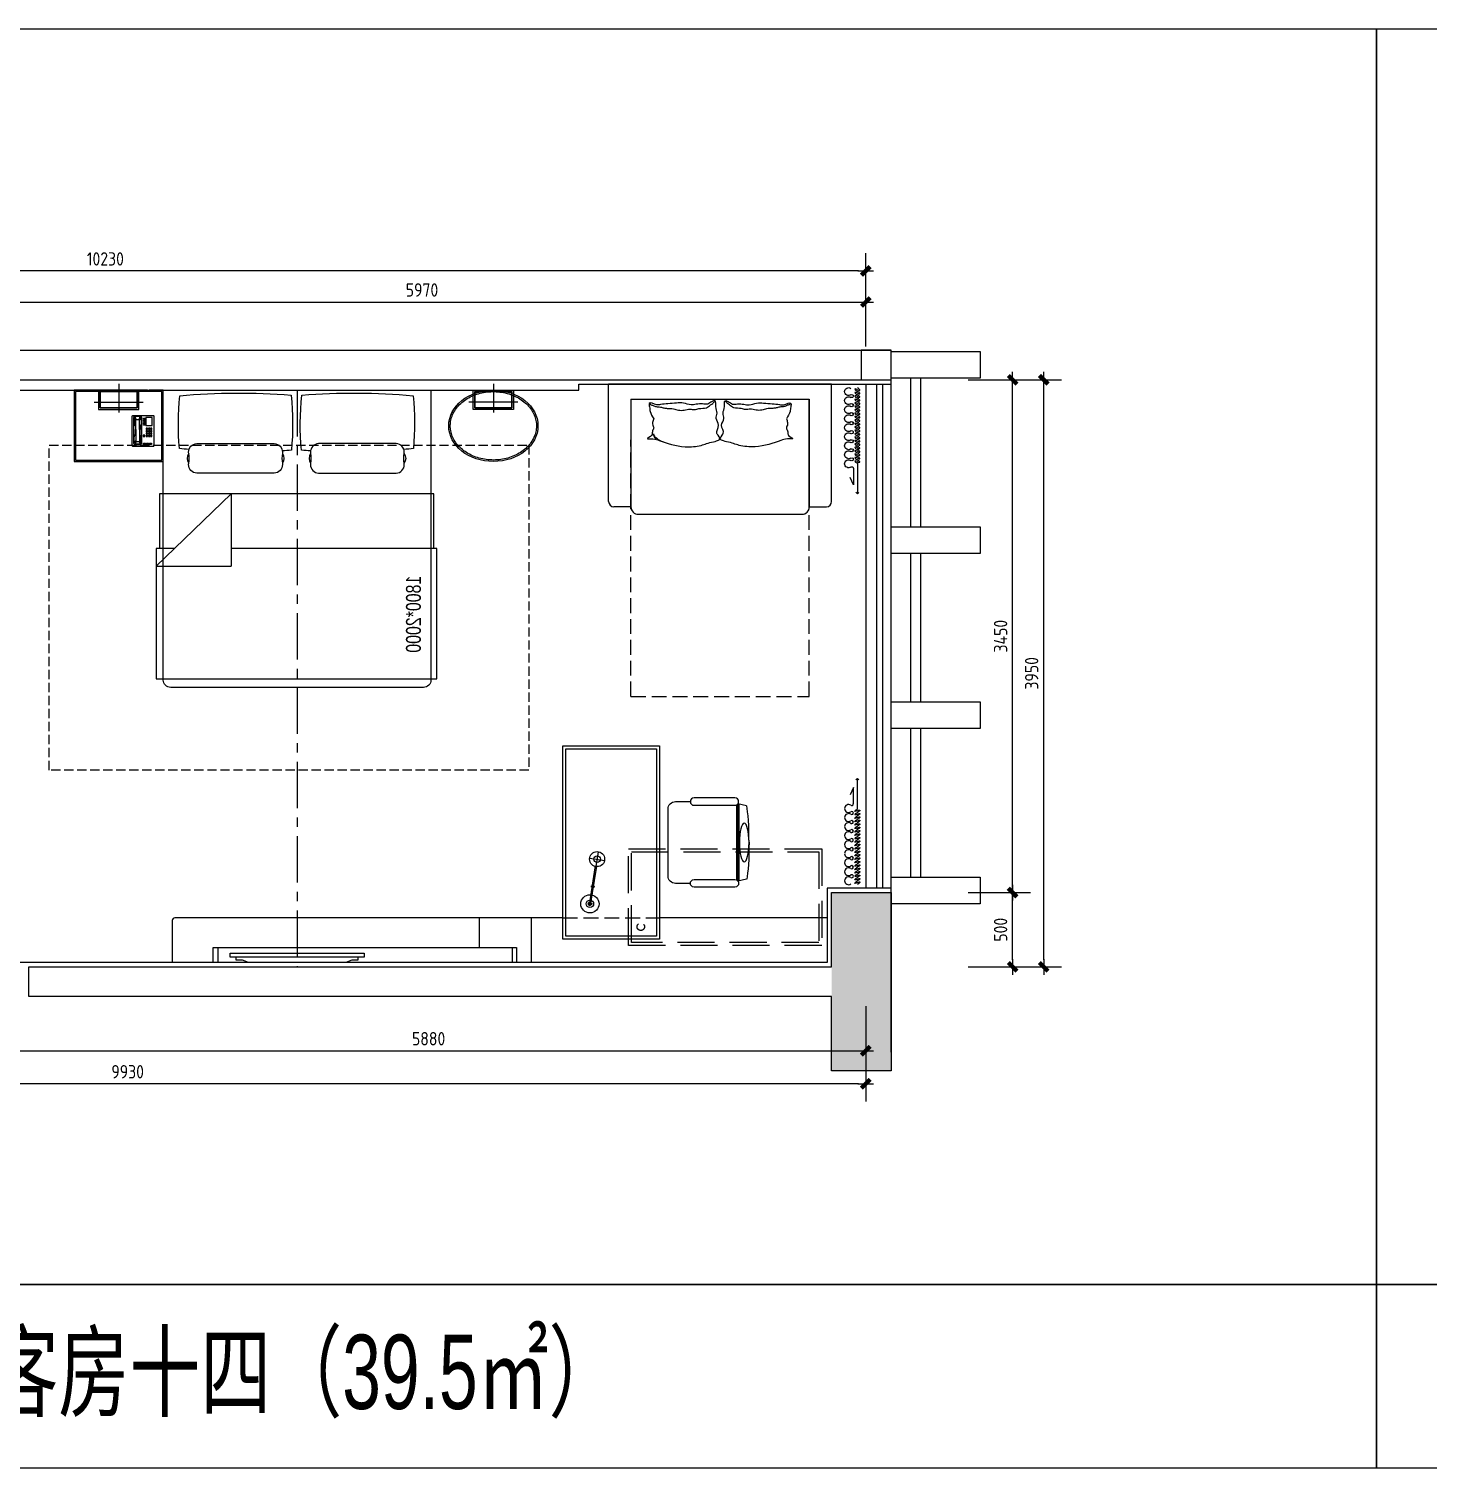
# Model space of a CAD drawing. Header units: inches. Extents: x 193953 to 255442, y -114891 to -62384.
# Drawn here: x 215615 to 225028, y -105208 to -95525 of the extents above; entities that cross this region are included whole.
import ezdxf
from ezdxf.enums import TextEntityAlignment as Align

# ---------------------------------------------------------------- set-up
doc = ezdxf.new("R2010")
doc.units = ezdxf.units.IN
doc.header["$LTSCALE"] = 500
doc.header["$MEASUREMENT"] = 0
for name, pattern in [('ACAD_ISO03W100', [30, 12, -18]), ('CENTER', [2, 1.25, -0.25, 0.25, -0.25]), ('DASH', [0.35, 0.25, -0.1]), ('DOM-虚线', [0.35, 0.25, -0.1]), ('HIDDEN', [0.375, 0.25, -0.125, 0, 0])]:
    doc.linetypes.add(name, pattern=pattern)
for name, color, linetype in [('0-墙体', 7, 'Continuous'), ('0-平面与地花', 6, 'Continuous'), ('0-柱 剪力墙体填充', 136, 'Continuous'), ('0-装饰完成线', 1, 'Continuous'), ('1-家具', 9, 'Continuous'), ('1-装饰灯', 2, 'Continuous'), ('1-门板', 6, 'Continuous'), ('3-地花造型线', 3, 'Continuous'), ('COLUMN', 6, 'Continuous'), ('ELECTRIC', 2, 'Continuous'), ('F-活动家私(0.25)-DOM', 2, 'Continuous'), ('FUR', 8, 'Continuous'), ('SH-文字', 50, 'Continuous'), ('WINDOW', 2, 'Continuous'), ('WP', 4, 'Continuous'), ('墙壁', 160, 'Continuous'), ('外墙立柱', 11, 'Continuous')]:
    doc.layers.add(name, color=color, linetype=linetype)
doc.styles.add('DOM-romans.shx', font='dim.shx')
doc.styles.add('MtXpl_', font='SIMYOU.TTF')
doc.styles.add('家具平面底图$0$st', font='SIMYOU.TTF')
doc.dimstyles.new('DOM_DIM_1 80', dxfattribs={"dimscale": 60, "dimtxt": 1.5, "dimasz": 0.8, "dimexe": 2, "dimexo": 1.5, "dimgap": 0.6, "dimtad": 1, "dimdec": 0, "dimrnd": 5, "dimzin": 12, "dimdsep": 46, "dimtxsty": 'DOM-romans.shx', "dimblk": 'DOM_Dimension_Tick', "dimcen": 0.125, "dimclrd": 44, "dimclre": 44, "dimclrt": 50, "dimadec": 0, "dimazin": 0, "dimtfac": 1, "dimtdec": 0, "dimtix": 1, "dimtmove": 2, "dimatfit": 3, "dimldrblk": 'DOM_Leader_Arrow', "dimfxl": 0, "dimtvp": 1, "dimtolj": 1, "dimtzin": 0, "dimarcsym": 0})

# ---------------------------------------------------------------- blocks, each defined once
blk = doc.blocks.new('A$C496A540F')
at = {"color": 1}
for p, q in [((205.8, 17.3), (0, 17.3)), ((60.2, 44.6), (109.4, 67)), ((172, 44.6), (60.2, 44.6))]:
    blk.add_line(p, q, dxfattribs=at)
for centre, start, end in [((-9.8, 36.6), 296.97307, 333.18225), ((-9.8, -2), 26.81775, 63.02693)]:
    blk.add_arc(centre, 21.6, start, end, dxfattribs=at)
at = {"color": 1, "linetype": 'ByBlock', "extrusion": (0, 0, -1)}
for centre, major_axis, start_param, end_param in [((202.4, 76.8), (0.3, 26.6), 4.086123, 6.272463), ((202.4, 76.8), (0.2, 26.6), -0.009105, 2.177235), ((263.1, 76.8), (-0.6, 26.5), 4.119495, 6.305835), ((263.1, 76.8), (0.7, 26.5), -0.027387, 2.158953), ((323.9, 76.8), (0.1, 26.6), 4.093004, 6.279343), ((323.9, 76.8), (0.5, 26.5), -0.017838, 2.168502), ((384.6, 76.8), (-1, 26.5), 4.135187, 6.321527), ((384.6, 76.8), (-0.7, 26.5), 0.027393, 2.213733), ((445.4, 76.8), (1.5, 26.5), 4.040103, 6.226443), ((445.4, 76.8), (0.4, 26.6), -0.013679, 2.172661), ((506.1, 76.8), (0.8, 26.5), 4.065479, 6.251818), ((506.1, 76.8), (-0.5, 26.5), 0.020291, 2.206631), ((566.9, 76.8), (-0.5, 26.5), 4.116893, 6.303233), ((566.9, 76.8), (0.5, 26.5), -0.017838, 2.168502), ((627.6, 76.8), (-1, 26.5), 4.135187, 6.321527), ((627.6, 76.8), (-0.7, 26.5), 0.027393, 2.213733), ((172, 55.3), (0.1, 10.6), 0.944625, 3.130965), ((232.7, 55.3), (-0.7, 10.6), 1.022871, 5.395551), ((293.5, 55.3), (-0.7, 10.6), 1.022871, 5.395551), ((354.2, 55.3), (1.7, 10.5), 0.79076, 5.163439), ((415, 55.3), (-0.2, 10.6), 3.161046, 5.347386), ((415, 55.3), (0.1, 10.6), 0.944625, 3.130965), ((475.7, 55.3), (-0.7, 10.6), 1.022871, 5.395551), ((536.5, 55.3), (2.7, 10.3), 0.698979, 5.071658), ((597.2, 55.3), (-0.6, 10.6), 1.009783, 5.382462), ((658, 55.3), (0.6, 10.6), 3.083102, 5.269442)]:
    blk.add_ellipse(centre, major_axis=major_axis, ratio=1, start_param=start_param, end_param=end_param, dxfattribs=at)
at = {"color": 1, "extrusion": (0, 0, -1)}
for centre, major_axis, start_param, end_param in [((688.2, 76.8), (0.1, 26.6), 4.093004, 6.279343), ((688.2, 76.8), (0.4, 26.6), -0.013679, 2.172661), ((657.8, 55.3), (-0.8, 10.6), 1.029719, 3.216059)]:
    blk.add_ellipse(centre, major_axis=major_axis, ratio=1, start_param=start_param, end_param=end_param, dxfattribs=at)
at = {"color": 1}
for centre, start_param, end_param in [((211.6, 17.3), -1.424879, 1.716714), ((223.1, 17.3), 1.716714, 4.858306), ((234.6, 17.3), -1.424879, 1.716714), ((246.1, 17.3), 1.716714, 4.858306), ((257.7, 17.3), -1.424879, 1.716714), ((269.2, 17.3), 1.716714, 4.858306), ((280.7, 17.3), -1.424879, 1.716714), ((292.2, 17.3), 1.716714, 4.858306), ((303.7, 17.3), -1.424879, 1.716714), ((315.2, 17.3), 1.716714, 4.858306), ((326.7, 17.3), -1.424879, 1.716714), ((338.3, 17.3), 1.716714, 4.858306), ((349.8, 17.3), -1.424879, 1.716714), ((361.3, 17.3), 1.716714, 4.858306), ((372.8, 17.3), -1.424879, 1.716714), ((384.3, 17.3), 1.716714, 4.858306), ((395.8, 17.3), -1.424879, 1.716714), ((407.4, 17.3), 1.716714, 4.858306), ((418.9, 17.3), -1.424879, 1.716714), ((430.4, 17.3), 1.716714, 4.858306), ((441.9, 17.3), -1.424879, 1.716714), ((453.4, 17.3), 1.716714, 4.858306), ((464.9, 17.3), -1.424879, 1.716714), ((476.4, 17.3), 1.716714, 4.858306), ((488, 17.3), -1.424879, 1.716714), ((499.5, 17.3), 1.716714, 4.858306), ((511, 17.3), -1.424879, 1.716714), ((522.5, 17.3), 1.716714, 4.858306), ((534, 17.3), -1.424879, 1.716714), ((545.5, 17.3), 1.716714, 4.858306), ((557.1, 17.3), -1.424879, 1.716714), ((568.6, 17.3), 1.716714, 4.858306), ((580.1, 17.3), -1.424879, 1.716714), ((591.6, 17.3), 1.716714, 4.858306), ((603.1, 17.3), -1.424879, 1.716714), ((614.6, 17.3), 1.716714, 4.858306), ((626.2, 17.3), -1.424879, 1.716714), ((637.7, 17.3), 1.716714, 4.858306), ((649.2, 17.3), -1.424879, 1.716714), ((660.7, 17.3), 1.716714, 4.858306), ((672.2, 17.3), -1.424879, 1.716714), ((683.7, 17.3), 1.716714, 4.858306), ((695.2, 17.3), -1.424879, 1.716714), ((706.8, 17.3), 1.716714, 4.858306)]:
    blk.add_ellipse(centre, major_axis=(9.9, 17.1), ratio=0.254545, start_param=start_param, end_param=end_param, dxfattribs=at)
blk = doc.blocks.new('A$C1A7C319B')
at = {"color": 2, "linetype": 'Continuous'}
for p, q in [((0, 750), (0, -750)), ((790, 750), (0, 750)), ((825, 600), (825, 715)), ((100, 600), (825, 600)), ((100, -600), (100, 600)), ((875, -550), (875, 550)), ((100, -600), (825, -600)), ((100, -600), (825, -600)), ((825, -600), (825, -715)), ((790, -750), (0, -750))]:
    blk.add_line(p, q, dxfattribs=at)
blk.add_lwpolyline([(825, 600), (100, 600)], dxfattribs=at)
for centre, radius, start, end in [((789.2, 714.2), 35.8, 1.32951, 88.67091), ((825, 550), 50, 0, 90), ((825, -550), 50, 270, 0), ((789.2, -714.2), 35.8, 271.32909, 358.67049)]:
    blk.add_arc(centre, radius, start, end, dxfattribs=at)
for points, knots in [([(367.2, -5.3, 0), (381.8, 17.3, 0), (391.4, 74.4, 0), (417.3, 128.5, 0), (428, 261.3, 0), (392.3, 375.1, 0), (364.4, 443.3, 0), (371.6, 510.8, 0), (349.8, 454.2, 0), (324.3, 456.9, 0), (309.2, 454.1, 0), (303.5, 447.8, 0), (296.9, 446.7, 0), (286.9, 446, 0), (275.3, 455.3, 0), (254.4, 454.1, 0), (240.6, 449, 0), (232.5, 446, 0), (216.2, 456.2, 0), (190.8, 472, 0), (157, 473.1, 0), (112.1, 484.4, 0), (142.5, 432.1, 0), (135.2, 393.4, 0), (130.9, 347.8, 0), (126.8, 297, 0), (124.5, 244.1, 0), (142.3, 201.1, 0), (134.3, 157.4, 0), (130.3, 121, 0), (140, 80.5, 0), (116.3, 61.2, 0), (104.7, 22.8, 0), (157.5, 35.7, 0), (190.3, 12.7, 0), (236, 35.3, 0), (278, -6.5, 0), (322.2, 35.5, 0), (344.4, 12.9, 0), (367.2, -5.3, 0)], [574.488931, 574.488931, 574.488931, 574.488931, 593.743388, 652.561668, 724.278351, 843.564103, 873.614186, 898.007372, 922.023299, 938.840884, 947.825192, 951.055682, 955.299653, 960.570309, 970.697527, 982.817175, 1000.194369, 1000.194369, 1000.194369, 1036.952616, 1057.333191, 1073.042542, 1107.352112, 1124.52424, 1157.602459, 1196.311904, 1227.774978, 1262.125887, 1285.814271, 1314.445384, 1337.332884, 1360.067517, 1373.713051, 1399.534729, 1429.990952, 1454.732049, 1486.793659, 1524.660182, 1538.297797, 1538.297797, 1538.297797, 1538.297797]), ([(367.2, 5.3, 0), (381.8, -17.3, 0), (391.4, -74.4, 0), (417.3, -128.5, 0), (428, -261.3, 0), (392.3, -375.1, 0), (364.4, -443.3, 0), (371.6, -510.8, 0), (349.8, -454.2, 0), (324.3, -456.9, 0), (309.2, -454.1, 0), (303.5, -447.8, 0), (296.9, -446.7, 0), (286.9, -446, 0), (275.3, -455.3, 0), (254.4, -454.1, 0), (240.6, -449, 0), (232.5, -446, 0), (216.2, -456.2, 0), (190.8, -472, 0), (157, -473.1, 0), (112.1, -484.4, 0), (142.5, -432.1, 0), (135.2, -393.4, 0), (130.9, -347.8, 0), (126.8, -297, 0), (124.5, -244.1, 0), (142.3, -201.1, 0), (134.3, -157.4, 0), (130.3, -121, 0), (140, -80.5, 0), (116.3, -61.2, 0), (104.7, -22.8, 0), (157.5, -35.7, 0), (190.3, -12.7, 0), (236, -35.3, 0), (278, 6.5, 0), (322.2, -35.5, 0), (344.4, -12.9, 0), (367.2, 5.3, 0)], [574.488931, 574.488931, 574.488931, 574.488931, 593.743388, 652.561668, 724.278351, 843.564103, 873.614186, 898.007372, 922.023299, 938.840884, 947.825192, 951.055682, 955.299653, 960.570309, 970.697527, 982.817175, 1000.194369, 1000.194369, 1000.194369, 1036.952616, 1057.333191, 1073.042542, 1107.352112, 1124.52424, 1157.602459, 1196.311904, 1227.774978, 1262.125887, 1285.814271, 1314.445384, 1337.332884, 1360.067517, 1373.713051, 1399.534729, 1429.990952, 1454.732049, 1486.793659, 1524.660182, 1538.297797, 1538.297797, 1538.297797, 1538.297797]), ([(370.3, -427.3, 0), (368.2, -429.9, 0), (364, -435, 0), (355.1, -442.7, 0), (346, -441.8, 0), (329.6, -451.5, 0), (342.1, -444.5, 0), (346.8, -441, 0), (354.4, -439.1, 0), (360.3, -428.5, 0), (370.3, -419.5, 0), (376.4, -407.7, 0), (382.4, -398.2, 0), (385, -388.1, 0), (387.7, -381, 0), (388.7, -378.4, 0)], [0, 0, 0, 0, 10.368559, 20.121378, 32.182968, 43.085994, 50.948483, 58.810971, 64.062404, 73.055127, 93.163753, 104.539751, 112.404423, 126.907251, 135.242432, 135.242432, 135.242432, 135.242432])]:
    blk.add_open_spline(points, degree=3, knots=knots, dxfattribs=at)
at = {"color": 8, "linetype": 'Continuous'}
for points in [[(127.6, 475.6, 0), (132.1, 472.2, 0), (139.7, 466.5, 0), (141.4, 451.9, 0), (150.4, 438.4, 0), (152.4, 419.8, 0), (154.1, 398.9, 0), (160.1, 378.2, 0), (164.1, 349, 0), (162.7, 315.7, 0), (176.8, 279.3, 0), (176.2, 241.1, 0), (163.8, 205.8, 0), (174.4, 171.9, 0), (159.5, 136.4, 0), (165.4, 95.5, 0), (142.9, 68, 0), (129.1, 48.2, 0), (119.1, 39.8, 0), (113.5, 35.1, 0)], [(127.6, -475.6, 0), (132.1, -472.2, 0), (139.7, -466.5, 0), (141.4, -451.9, 0), (150.4, -438.4, 0), (152.4, -419.8, 0), (154.1, -398.9, 0), (160.1, -378.2, 0), (164.1, -349, 0), (162.7, -315.7, 0), (176.8, -279.3, 0), (176.2, -241.1, 0), (163.8, -205.8, 0), (174.4, -171.9, 0), (159.5, -136.4, 0), (165.4, -95.5, 0), (142.9, -68, 0), (129.1, -48.2, 0), (119.1, -39.8, 0), (113.5, -35.1, 0)]]:
    blk.add_open_spline(points, degree=3, knots=[0, 0, 0, 0, 15.987958, 26.993598, 42.085929, 63.586962, 81.631759, 105.414915, 127.777559, 170.063703, 203.81332, 242.818597, 282.332887, 313.067539, 343.254436, 394.249236, 427.879308, 445.165913, 466.789864, 466.789864, 466.789864, 466.789864], dxfattribs=at)
at = {"layer": 'WP', "color": 8, "linetype": 'DASH', "ltscale": 0.8}
for p, q in [((2100, 600), (375, 600)), ((2100, -600), (2100, 600)), ((2100, -600), (375, -600))]:
    blk.add_line(p, q, dxfattribs=at)
blk = doc.blocks.new('A$C006B285A')
at = {"layer": '1-装饰灯', "color": 8}
for p, q in [((-120, 125), (-10, 125)), ((-120, -125), (-120, 125)), ((-80, 165), (-80, -165)), ((-10, 125), (-10, -125)), ((41.5, 0), (-149.8, 0)), ((-10, -125), (-120, -125))]:
    blk.add_line(p, q, dxfattribs=at)
at = {"layer": '1-装饰灯', "color": 1}
blk.add_lwpolyline([(-130, 135), (-130, -135), (0, -135), (0, 135)], close=True, dxfattribs=at)
at = {"layer": '1-装饰灯', "color": 8}
blk.add_lwpolyline([(-120, 125), (-120, -125), (-10, -125), (-10, 125)], close=True, dxfattribs=at)
blk = doc.blocks.new('A$C66BB428B')
at = {"layer": '1-家具', "color": 8, "linetype": 'Continuous', "extrusion": (-7.20775e-09, -7.8297e-09, 1), "elevation": 0.6}
blk.add_lwpolyline([(884.8, -143.9), (910.5, -143.9), (910.5, -1043.9), (884.8, -1043.9)], close=True, dxfattribs=at)
blk.add_lwpolyline([(910.5, -184.6), (930, -184.6), (930, -225.3), (946.3, -266), (946.3, -921.7), (930, -962.4), (930, -1003.1), (910.5, -1003.1)], dxfattribs=at)
blk = doc.blocks.new('LE2')
at = {"layer": 'ELECTRIC', "color": 1}
for p, q in [((-492, 1), (-352, 1)), ((-422, -69), (-422, 70)), ((-159, -7), (-159, 8))]:
    blk.add_line(p, q, dxfattribs=at)
at = {"layer": 'ELECTRIC'}
blk.add_lwpolyline([(10, -7), (10, 8), (-340, 8), (-340, -7)], close=True, dxfattribs=at)
at = {"layer": 'ELECTRIC', "color": 1}
for points in [[(-169, 8), (-169, 13), (-156, 13), (-156, 8)], [(-156, -7), (-156, -11), (-169, -11), (-169, -7)]]:
    blk.add_lwpolyline(points, dxfattribs=at)
at = {"layer": 'ELECTRIC'}
for points in [[(-7, 8), (-7, 16), (6, 16), (6, 8)], [(6, -7), (6, -16), (-7, -16), (-7, -7)]]:
    blk.add_lwpolyline(points, dxfattribs=at)
for centre, radius in [((-423, 1), 70), ((-423, 1), 30), ((-346, 0), 6.4), ((0, 0), 85), ((0, 0), 35)]:
    blk.add_circle(centre, radius, dxfattribs=at)
at = {"layer": 'ELECTRIC', "color": 1}
for start, end in [(116.9577, 147.769), (292.3337, 67.6663), (207.8181, 243.0423)]:
    blk.add_arc((0, 0), 15, start, end, dxfattribs=at)
blk = doc.blocks.new('A$C2B6E71B0')
at = {"layer": 'FUR', "color": 2, "linetype": 'ByBlock'}
for p, q in [((54.2, 528.8), (40.2, 469.8)), ((545.8, 528.8), (559.8, 469.8)), ((43, 477.4), (224.7, 477.4))]:
    blk.add_line(p, q, dxfattribs=at)
at = {"layer": 'FUR', "color": 8, "linetype": 'ByBlock'}
for p, q in [((40.2, 469.8), (559.8, 469.8)), ((42, 477.4), (557, 477.4)), ((46.8, 462.2), (553.2, 462.2))]:
    blk.add_line(p, q, dxfattribs=at)
at = {"layer": 'FUR', "color": 2, "linetype": 'ByBlock'}
for points in [[(50, 175), (50, 450, 1), (0, 450), (0, 175, 1), (50, 175, 1)], [(600, 175, -1), (550, 175), (550, 450, -1), (600, 450), (600, 175)], [(25, 150), (25, 50, 0.414214), (75, 0), (525, 0, 0.414214), (575, 50), (575, 150)]]:
    blk.add_lwpolyline(points, format="xyb", dxfattribs=at)
blk.add_ellipse((300, 519.7), major_axis=(-264.1, 0), ratio=0.094665, start_param=-1.581512, end_param=-0.37473, dxfattribs=at)
blk.add_ellipse((300, 512.6), major_axis=(-130.9, 0), ratio=0.245016, dxfattribs=at)
at = {"layer": 'FUR', "color": 2, "linetype": 'ByBlock', "extrusion": (0, 0, -1)}
blk.add_ellipse((300, 519.7), major_axis=(264.1, 0), ratio=0.094665, start_param=-1.581512, end_param=-0.37473, dxfattribs=at)
blk = doc.blocks.new('eahrhrhh')
at = {"color": 1}
blk.add_wipeout([(-900, 0), (900, 0), (900, -696.9), (926.1, -696.9), (926.1, -1065.3), (947.8, -1065.3), (947.8, -1942.7), (900, -1942.7), (900, -1950), (898.6, -1961.8), (893.2, -1975.1), (885.4, -1985.4), (874.4, -1993.6), (861.8, -1998.6), (850, -2000), (837.3, -2000), (-850, -2000), (-866.5, -1997.2), (-878.4, -1991.2), (-885.4, -1985.4), (-893.5, -1974.6), (-897.6, -1965.4), (-899.5, -1956.8), (-900, -1950)], dxfattribs=at)
at = {"color": 8, "linetype": 'HIDDEN', "ltscale": 100}
for p in [(443.2, -696.9), (947.8, -1184)]:
    blk.add_line(p, (443.2, -1184), dxfattribs=at)
blk.add_lwpolyline([(-900, 0), (-900, -1950, 0.414214), (-850, -2000), (850, -2000, 0.414214), (900, -1950), (900, 0)], format="xyb", close=True)
at = {"color": 8}
for points in [[(-144.6, -559), (-665.9, -559, -0.392708), (-720.9, -499.8, -0.035252), (-720.3, -491.5, 0.092308), (-720.3, -426.5, -0.035252), (-720.9, -418.1, -0.392708), (-665.9, -359), (-144.6, -359, -0.392708), (-89.7, -418.1, -0.035252), (-90.3, -426.5, 0.092308), (-90.3, -491.5, -0.035252), (-89.7, -499.8, -0.392708), (-144.6, -559, 27.022466)], [(153.7, -559), (675, -559, 0.392708), (729.9, -499.8, 0.035252), (729.3, -491.5, -0.092308), (729.3, -426.5, 0.035252), (729.9, -418.1, 0.392708), (675, -359), (153.7, -359, 0.392708), (98.8, -418.1, 0.035252), (99.3, -426.5, -0.092308), (99.3, -491.5, 0.035252), (98.8, -499.8, 0.392708), (153.7, -559, -27.022466)], [(-720.3, -426.5, 0.307692), (-720.3, -491.5, -1.888889)], [(-90.3, -426.5, -0.307692), (-90.3, -491.5, 1.888889)], [(99.3, -426.5, 0.307692), (99.3, -491.5, -1.888889)], [(729.3, -426.5, -0.307692), (729.3, -491.5, 1.888889)]]:
    blk.add_lwpolyline(points, format="xyb", dxfattribs=at)
at = {"color": 8, "linetype": 'HIDDEN', "ltscale": 100}
for points in [[(-918.8, -1065.3), (-918.8, -696.9), (926.1, -696.9), (926.1, -1065.3)], [(443.2, -696.9), (947.8, -1184)], [(824.8, -1065.3), (947.8, -1065.3), (947.8, -1942.7), (-940.5, -1942.7), (-940.5, -1065.3), (443.2, -1065.3)]]:
    blk.add_lwpolyline(points, dxfattribs=at)
at = {"color": 8}
for centre, radius, start, end in [((1123, -224.7), 1912.9, 174.39105, 185.04685), ((-384.8, -4244.7), 4225.5, 85.19831, 95.37714), ((-1934.1, -229), 1912.9, 354.72401, 5.85099), ((1943.1, -229), 1912.9, 174.14901, 185.27599), ((393.9, -4244.7), 4225.5, 84.62286, 94.80169), ((-1113.9, -224.7), 1912.9, 354.95315, 5.60895), ((-368.5, 3293.2), 3709.4, 263.5905, 264.59393), ((-318.5, 3293.2), 3709.4, 273.52528, 274.47157), ((327.5, 3293.2), 3709.4, 265.52843, 266.47472), ((377.5, 3293.2), 3709.4, 275.40607, 276.4095)]:
    blk.add_arc(centre, radius, start, end, dxfattribs=at)
at = {"layer": 'F-活动家私(0.25)-DOM', "color": 8, "style": '家具平面底图$0$st', "width": 0.8}
blk.add_text('1800*2000', height=100, rotation=270, dxfattribs=at).set_placement((-782.2, -1507.5), align=Align.MIDDLE_CENTER)
blk = doc.blocks.new('A$C3f9b4c59')
at = {"layer": 'F-活动家私(0.25)-DOM'}
blk.add_blockref('eahrhrhh', (0, 0), dxfattribs=at)
blk = doc.blocks.new('A$Cf66d3db0')
at = {"color": 4}
blk.add_lwpolyline([(-12802.3, 7040.2), (0, 7040.2), (0, 0), (-12802.3, 0)], close=True, dxfattribs=at)
blk = doc.blocks.new('DOM_Dimension_Tick')
at = {"color": 0, "linetype": 'ByBlock'}
for p, q in [((-1.09, 0), (0, 0)), ((0, 0), (1.09, 0))]:
    blk.add_line(p, q, dxfattribs=at)
at = {"color": 0, "linetype": 'Continuous', "const_width": 0.608}
blk.add_lwpolyline([(-0.61, -0.61), (0.61, 0.61)], dxfattribs=at)
blk = doc.blocks.new('*D602')
at = {"color": 44, "lineweight": -2, "transparency": 16777216}
for p, q in [((215363.6, -102099.7), (215363.6, -102519.7)), ((221244.6, -102099.7), (221244.6, -102519.7)), ((215411.6, -102399.7), (221196.6, -102399.7))]:
    blk.add_line(p, q, dxfattribs=at)
at = {"layer": 'Defpoints', "color": 0, "transparency": 16777216}
for p in [(215363.6, -100563.4, 0), (221244.6, -101305.6, 0), (221244.6, -102399.7)]:
    blk.add_point(p, dxfattribs=at)
at = {"color": 44, "lineweight": -2, "transparency": 16777216, "xscale": 48, "yscale": 48, "zscale": 48, "rotation": 180}
blk.add_blockref('DOM_Dimension_Tick', (215363.6, -102399.7), dxfattribs=at)
at = {"color": 44, "lineweight": -2, "transparency": 16777216, "xscale": 48, "yscale": 48, "zscale": 48}
blk.add_blockref('DOM_Dimension_Tick', (221244.6, -102399.7), dxfattribs=at)
at = {"color": 50, "transparency": 16777216, "insert": (218304.1, -102318.7), "char_height": 90, "attachment_point": 5, "style": 'DOM-romans.shx'}
blk.add_mtext('\\A1;5880', dxfattribs=at)
blk = doc.blocks.new('DOM_Leader_Arrow')
at = {"color": 0, "linetype": 'ByBlock'}
blk.add_line((0, 0), (-1.5, 0), dxfattribs=at)
for points in [[(-1.29, 1), (-0.89, 1.28), (-0.36, 0), (0, 0)], [(-1.29, -1), (-0.89, -1.28), (-0.36, 0), (0, 0)]]:
    blk.add_solid(points, dxfattribs=at)
blk = doc.blocks.new('*D603')
at = {"color": 44, "lineweight": -2, "transparency": 16777216}
for p, q in [((211314.6, -102321.8), (211314.6, -102741.8)), ((221244.6, -102321.8), (221244.6, -102741.8)), ((221196.6, -102621.8), (211362.6, -102621.8))]:
    blk.add_line(p, q, dxfattribs=at)
at = {"layer": 'Defpoints', "color": 0, "transparency": 16777216}
for p in [(211314.6, -102035.6, 0), (221244.6, -102217.3), (211314.6, -102621.8)]:
    blk.add_point(p, dxfattribs=at)
at = {"color": 44, "lineweight": -2, "transparency": 16777216, "xscale": 48, "yscale": 48, "zscale": 48, "rotation": 180}
blk.add_blockref('DOM_Dimension_Tick', (211314.6, -102621.8), dxfattribs=at)
at = {"color": 44, "lineweight": -2, "transparency": 16777216, "xscale": 48, "yscale": 48, "zscale": 48}
blk.add_blockref('DOM_Dimension_Tick', (221244.6, -102621.8), dxfattribs=at)
at = {"color": 50, "transparency": 16777216, "insert": (216279.6, -102540.8), "char_height": 90, "attachment_point": 5, "style": 'DOM-romans.shx'}
blk.add_mtext('\\A1;9930', dxfattribs=at)
blk = doc.blocks.new('*D616')
at = {"color": 44, "lineweight": -2, "transparency": 16777216}
for p, q in [((215274.6, -97662.8), (215274.6, -97242.8)), ((221244.6, -97662.8), (221244.6, -97242.8)), ((215322.6, -97362.8), (221196.6, -97362.8))]:
    blk.add_line(p, q, dxfattribs=at)
at = {"layer": 'Defpoints', "color": 0, "transparency": 16777216}
for p in [(221244.6, -97362.8), (215274.6, -97885.6, 0), (221244.6, -97915.6, 0)]:
    blk.add_point(p, dxfattribs=at)
at = {"color": 44, "lineweight": -2, "transparency": 16777216, "xscale": 48, "yscale": 48, "zscale": 48, "rotation": 180}
blk.add_blockref('DOM_Dimension_Tick', (215274.6, -97362.8), dxfattribs=at)
at = {"color": 44, "lineweight": -2, "transparency": 16777216, "xscale": 48, "yscale": 48, "zscale": 48}
blk.add_blockref('DOM_Dimension_Tick', (221244.6, -97362.8), dxfattribs=at)
at = {"color": 50, "transparency": 16777216, "insert": (218259.6, -97281.8), "char_height": 90, "attachment_point": 5, "style": 'DOM-romans.shx'}
blk.add_mtext('\\A1;5970', dxfattribs=at)
blk = doc.blocks.new('*D617')
at = {"color": 44, "lineweight": -2, "transparency": 16777216}
for p, q in [((211014.6, -97453.8), (211014.6, -97033.8)), ((221244.6, -97453.8), (221244.6, -97033.8)), ((221196.6, -97153.8), (211062.6, -97153.8))]:
    blk.add_line(p, q, dxfattribs=at)
at = {"layer": 'Defpoints', "color": 0, "transparency": 16777216}
for p in [(211014.6, -97153.8), (211014.6, -97546.8), (221244.6, -97546.8)]:
    blk.add_point(p, dxfattribs=at)
at = {"color": 44, "lineweight": -2, "transparency": 16777216, "xscale": 48, "yscale": 48, "zscale": 48, "rotation": 180}
blk.add_blockref('DOM_Dimension_Tick', (211014.6, -97153.8), dxfattribs=at)
at = {"color": 44, "lineweight": -2, "transparency": 16777216, "xscale": 48, "yscale": 48, "zscale": 48}
blk.add_blockref('DOM_Dimension_Tick', (221244.6, -97153.8), dxfattribs=at)
at = {"color": 50, "transparency": 16777216, "insert": (216129.6, -97072.8), "char_height": 90, "attachment_point": 5, "style": 'DOM-romans.shx'}
blk.add_mtext('\\A1;10230', dxfattribs=at)
blk = doc.blocks.new('*D618')
at = {"color": 44, "lineweight": -2, "transparency": 16777216}
for p, q in [((221932.5, -101335.6), (222352.5, -101335.6)), ((222232.5, -101787.6), (222232.5, -101383.6)), ((221932.5, -101835.6), (222352.5, -101835.6))]:
    blk.add_line(p, q, dxfattribs=at)
at = {"layer": 'Defpoints', "color": 0, "transparency": 16777216}
for p in [(221014.6, -101335.6, 0), (222232.5, -101335.6), (221014.6, -101835.6, 0)]:
    blk.add_point(p, dxfattribs=at)
at = {"color": 44, "lineweight": -2, "transparency": 16777216, "xscale": 48, "yscale": 48, "zscale": 48}
for p, rotation in [((222232.5, -101335.6), 90), ((222232.5, -101835.6), 270)]:
    blk.add_blockref('DOM_Dimension_Tick', p, dxfattribs=dict(at, rotation=rotation))
at = {"color": 50, "transparency": 16777216, "insert": (222151.5, -101585.6), "char_height": 90, "attachment_point": 5, "rotation": 90, "style": 'DOM-romans.shx'}
blk.add_mtext('\\A1;500', dxfattribs=at)
blk = doc.blocks.new('*D619')
at = {"color": 44, "lineweight": -2, "transparency": 16777216}
for p, q in [((221932.5, -97885.6), (222352.5, -97885.6)), ((222232.5, -101287.6), (222232.5, -97933.6)), ((221932.5, -101335.6), (222352.5, -101335.6))]:
    blk.add_line(p, q, dxfattribs=at)
at = {"layer": 'Defpoints', "color": 0, "transparency": 16777216}
for p in [(221414.6, -97885.6, 0), (222232.5, -97885.6), (221014.6, -101335.6, 0)]:
    blk.add_point(p, dxfattribs=at)
at = {"color": 44, "lineweight": -2, "transparency": 16777216, "xscale": 48, "yscale": 48, "zscale": 48}
for p, rotation in [((222232.5, -97885.6), 90), ((222232.5, -101335.6), 270)]:
    blk.add_blockref('DOM_Dimension_Tick', p, dxfattribs=dict(at, rotation=rotation))
at = {"color": 50, "transparency": 16777216, "insert": (222151.5, -99610.6), "char_height": 90, "attachment_point": 5, "rotation": 90, "style": 'DOM-romans.shx'}
blk.add_mtext('\\A1;3450', dxfattribs=at)
blk = doc.blocks.new('*D620')
at = {"color": 44, "lineweight": -2, "transparency": 16777216}
for p, q in [((222141.5, -97885.6), (222561.5, -97885.6)), ((222441.5, -101787.6), (222441.5, -97933.6)), ((222141.5, -101835.6), (222561.5, -101835.6))]:
    blk.add_line(p, q, dxfattribs=at)
at = {"layer": 'Defpoints', "color": 0, "transparency": 16777216}
for p in [(222040.5, -97885.6), (222441.5, -97885.6), (222040.5, -101835.6)]:
    blk.add_point(p, dxfattribs=at)
at = {"color": 44, "lineweight": -2, "transparency": 16777216, "xscale": 48, "yscale": 48, "zscale": 48}
for p, rotation in [((222441.5, -97885.6), 90), ((222441.5, -101835.6), 270)]:
    blk.add_blockref('DOM_Dimension_Tick', p, dxfattribs=dict(at, rotation=rotation))
at = {"color": 50, "transparency": 16777216, "insert": (222360.5, -99860.6), "char_height": 90, "attachment_point": 5, "rotation": 90, "style": 'DOM-romans.shx'}
blk.add_mtext('\\A1;3950', dxfattribs=at)
blk = doc.blocks.new('ehrhhsss')
at = {"layer": 'F-活动家私(0.25)-DOM', "color": 8, "linetype": 'DOM-虚线', "ltscale": 80}
for p, q in [((301231.8, 416361.5), (301234.6, 416364.4)), ((301231.8, 416163.2), (301231.8, 416361.5)), ((301234.6, 416364.4), (301378.3, 416364.4)), ((301246.1, 416298.3), (301246.1, 416351.4)), ((301246.1, 416351.4), (301287.8, 416351.4)), ((301287.8, 416298.3), (301246.1, 416298.3)), ((301287.8, 416351.4), (301287.8, 416298.3)), ((301292.1, 416348.6), (301292.1, 416344.2)), ((301303.6, 416348.6), (301292.1, 416348.6)), ((301292.1, 416344.2), (301303.6, 416344.2)), ((301303.6, 416339.9), (301292.1, 416339.9)), ((301292.1, 416339.9), (301292.1, 416335.6)), ((301292.1, 416335.6), (301303.6, 416335.6)), ((301303.6, 416331.3), (301292.1, 416331.3)), ((301292.1, 416331.3), (301292.1, 416327)), ((301292.1, 416327), (301303.6, 416327)), ((301303.6, 416322.7), (301292.1, 416322.7)), ((301292.1, 416322.7), (301292.1, 416318.4)), ((301292.1, 416318.4), (301303.6, 416318.4)), ((301303.6, 416314.1), (301292.1, 416314.1)), ((301292.1, 416314.1), (301292.1, 416309.8)), ((301292.1, 416309.8), (301303.6, 416309.8)), ((301303.6, 416305.4), (301292.1, 416305.4)), ((301292.1, 416305.4), (301292.1, 416301.1)), ((301292.1, 416301.1), (301303.6, 416301.1)), ((301303.6, 416344.2), (301303.6, 416348.6)), ((301303.6, 416335.6), (301303.6, 416339.9)), ((301303.6, 416327), (301303.6, 416331.3)), ((301303.6, 416318.4), (301303.6, 416322.7)), ((301303.6, 416309.8), (301303.6, 416314.1)), ((301303.6, 416301.1), (301303.6, 416305.4)), ((301313.7, 416352.9), (301319.4, 416360)), ((301313.7, 416179), (301313.7, 416352.9)), ((301319.4, 416355.7), (301318, 416350)), ((301318, 416350), (301318, 416311.2)), ((301318, 416350), (301330.9, 416337.1)), ((301318, 416311.2), (301320.9, 416304)), ((301319.4, 416360), (301362.5, 416360)), ((301325.2, 416358.6), (301319.4, 416355.7)), ((301320.9, 416304), (301325.2, 416296.8)), ((301325.2, 416358.6), (301359.6, 416358.6)), ((301332.3, 416339.9), (301325.2, 416358.6)), ((301325.2, 416296.8), (301326.6, 416286.8)), ((301326.6, 416286.8), (301326.6, 416272.4)), ((301330.9, 416337.1), (301332.3, 416339.9)), ((301330.9, 416272.4), (301330.9, 416337.1)), ((301352.5, 416339.9), (301332.3, 416339.9)), ((301352.5, 416339.9), (301359.6, 416358.6)), ((301353.9, 416337.1), (301352.5, 416339.9)), ((301366.8, 416350), (301353.9, 416337.1)), ((301353.9, 416272.4), (301353.9, 416337.1)), ((301359.6, 416296.8), (301358.2, 416286.8)), ((301358.2, 416286.8), (301358.2, 416272.4)), ((301359.6, 416358.6), (301365.4, 416355.7)), ((301364, 416304), (301359.6, 416296.8)), ((301362.5, 416360), (301369.7, 416352.9)), ((301366.8, 416311.2), (301364, 416304)), ((301365.4, 416355.7), (301366.8, 416350)), ((301366.8, 416350), (301366.8, 416311.2)), ((301369.7, 416352.9), (301369.7, 416180.4)), ((301378.3, 416364.4), (301381.2, 416361.5)), ((301381.2, 416361.5), (301381.2, 416163.2)), ((301247.6, 416281), (301256.2, 416281)), ((301247.6, 416272.4), (301247.6, 416281)), ((301256.2, 416272.4), (301247.6, 416272.4)), ((301247.6, 416265.2), (301256.2, 416265.2)), ((301247.6, 416256.6), (301247.6, 416265.2)), ((301256.2, 416256.6), (301247.6, 416256.6)), ((301247.6, 416249.4), (301256.2, 416249.4)), ((301247.6, 416240.8), (301247.6, 416249.4)), ((301256.2, 416240.8), (301247.6, 416240.8)), ((301247.6, 416233.6), (301256.2, 416233.6)), ((301247.6, 416225), (301247.6, 416233.6)), ((301256.2, 416225), (301247.6, 416225)), ((301256.2, 416281), (301256.2, 416272.4)), ((301256.2, 416265.2), (301256.2, 416256.6)), ((301256.2, 416249.4), (301256.2, 416240.8)), ((301256.2, 416233.6), (301256.2, 416225)), ((301261.9, 416281), (301270.6, 416281)), ((301261.9, 416272.4), (301261.9, 416281)), ((301270.6, 416272.4), (301261.9, 416272.4)), ((301261.9, 416265.2), (301270.6, 416265.2)), ((301261.9, 416256.6), (301261.9, 416265.2)), ((301270.6, 416256.6), (301261.9, 416256.6)), ((301261.9, 416249.4), (301270.6, 416249.4)), ((301261.9, 416240.8), (301261.9, 416249.4)), ((301270.6, 416240.8), (301261.9, 416240.8)), ((301261.9, 416233.6), (301270.6, 416233.6)), ((301261.9, 416225), (301261.9, 416233.6)), ((301270.6, 416225), (301261.9, 416225)), ((301270.6, 416281), (301270.6, 416272.4)), ((301270.6, 416265.2), (301270.6, 416256.6)), ((301270.6, 416249.4), (301270.6, 416240.8)), ((301270.6, 416233.6), (301270.6, 416225)), ((301276.3, 416272.4), (301276.3, 416281)), ((301276.3, 416281), (301284.9, 416281)), ((301284.9, 416272.4), (301276.3, 416272.4)), ((301276.3, 416265.2), (301284.9, 416265.2)), ((301276.3, 416256.6), (301276.3, 416265.2)), ((301284.9, 416256.6), (301276.3, 416256.6)), ((301276.3, 416240.8), (301276.3, 416249.4)), ((301276.3, 416249.4), (301284.9, 416249.4)), ((301284.9, 416240.8), (301276.3, 416240.8)), ((301276.3, 416233.6), (301284.9, 416233.6)), ((301276.3, 416225), (301276.3, 416233.6)), ((301284.9, 416225), (301276.3, 416225)), ((301284.9, 416281), (301284.9, 416272.4)), ((301284.9, 416265.2), (301284.9, 416256.6)), ((301284.9, 416249.4), (301284.9, 416240.8)), ((301284.9, 416233.6), (301284.9, 416225)), ((301293.6, 416225), (301293.6, 416233.6)), ((301293.6, 416233.6), (301305, 416233.6)), ((301305, 416225), (301293.6, 416225)), ((301305, 416233.6), (301305, 416225)), ((301318, 416220.7), (301320.9, 416227.9)), ((301318, 416181.9), (301318, 416220.7)), ((301318, 416181.9), (301330.9, 416194.8)), ((301320.9, 416227.9), (301325.2, 416235)), ((301325.2, 416235), (301326.6, 416245.1)), ((301332.3, 416191.9), (301325.2, 416173.3)), ((301326.6, 416245.1), (301326.6, 416272.4)), ((301330.9, 416272.4), (301330.9, 416194.8)), ((301330.9, 416194.8), (301332.3, 416191.9)), ((301352.5, 416191.9), (301332.3, 416191.9)), ((301353.9, 416194.8), (301352.5, 416191.9)), ((301352.5, 416191.9), (301359.6, 416173.3)), ((301353.9, 416272.4), (301353.9, 416194.8)), ((301366.8, 416181.9), (301353.9, 416194.8)), ((301358.2, 416245.1), (301358.2, 416272.4)), ((301359.6, 416235), (301358.2, 416245.1)), ((301364, 416227.9), (301359.6, 416235)), ((301366.8, 416220.7), (301364, 416227.9)), ((301366.8, 416181.9), (301366.8, 416220.7)), ((301234.6, 416160.3), (301231.8, 416163.2)), ((301378.3, 416160.3), (301234.6, 416160.3)), ((301249, 416179), (301249, 416170.4)), ((301263.4, 416179), (301249, 416179)), ((301249, 416170.4), (301263.4, 416170.4)), ((301263.4, 416170.4), (301263.4, 416179)), ((301269.1, 416179), (301269.1, 416170.4)), ((301283.5, 416179), (301269.1, 416179)), ((301269.1, 416170.4), (301283.5, 416170.4)), ((301283.5, 416170.4), (301283.5, 416179)), ((301303.6, 416179), (301289.2, 416179)), ((301289.2, 416179), (301289.2, 416170.4)), ((301289.2, 416170.4), (301303.6, 416170.4)), ((301303.6, 416170.4), (301303.6, 416179)), ((301320.9, 416171.8), (301313.7, 416179)), ((301319.4, 416176.1), (301318, 416181.9)), ((301325.2, 416173.3), (301319.4, 416176.1)), ((301341.1, 416171.8), (301320.9, 416171.8)), ((301362.5, 416171.8), (301320.9, 416171.8)), ((301325.2, 416173.3), (301341, 416173.3)), ((301325.2, 416173.3), (301359.6, 416173.3)), ((301359.6, 416173.3), (301365.4, 416176.1)), ((301369.7, 416180.4), (301362.5, 416171.8)), ((301365.4, 416176.1), (301366.8, 416181.9)), ((301381.2, 416163.2), (301378.3, 416160.3))]:
    blk.add_line(p, q, dxfattribs=at)
blk = doc.blocks.new('A$Cf806ce17')
at = {"color": 4}
blk.add_blockref('ehrhhsss', (-301306.5, -416364.4), dxfattribs=at)

msp = doc.modelspace()

# ---------------------------------------------------------------- hatches: boundary and pattern name
at = {"layer": '0-柱 剪力墙体填充'}
msp.add_hatch(color=250, dxfattribs=at).paths.add_polyline_path([(221414.6, -102535.6), (221014.6, -102535.6), (221014.6, -102035.6), (221014.6, -102035.6), (221014.6, -101835.6), (221014.6, -101835.6), (221014.6, -101335.6), (221414.6, -101335.6)])

# ---------------------------------------------------------------- linework, layer by layer
at = {"color": 4}
for points in [[(209316.2, -103973), (224679, -103973), (224679, -105208), (209316.2, -105208)], [(224679, -103973), (240041.7, -103973), (240041.7, -105208), (224679, -105208)]]:
    msp.add_lwpolyline(points, close=True, dxfattribs=at)
at = {"layer": '0-墙体', "color": 4}
for p, q in [((212314.6, -97685.6, 0), (221414.6, -97685.6, 0)), ((212534.6, -97885.6, 0), (221414.6, -97885.6, 0)), ((215614.6, -102035.6, 0), (215614.6, -101835.6, 0))]:
    msp.add_line(p, q, dxfattribs=at)
at = {"layer": '0-平面与地花', "color": 1, "elevation": 0}
msp.add_lwpolyline([(221244.6, -97915.6), (221244.6, -101305.6)], dxfattribs=at)
at = {"layer": '0-柱 剪力墙体填充'}
msp.add_line((221414.6, -97885.6, 0), (221414.6, -97685.6, 0), dxfattribs=at)
at = {"layer": '0-柱 剪力墙体填充', "color": 4}
msp.add_line((221014.6, -102035.6, 0), (215614.6, -102035.6, 0), dxfattribs=at)
at = {"layer": '0-柱 剪力墙体填充', "color": 4, "elevation": 0}
msp.add_lwpolyline([(221214.6, -97685.6), (221214.6, -97885.6), (221414.6, -97885.6), (221414.6, -97685.6)], close=True, dxfattribs=at)
at = {"layer": '0-柱 剪力墙体填充', "color": 4, "ltscale": 2, "elevation": 0}
msp.add_lwpolyline([(215614.6, -101835.6), (221014.6, -101835.6), (221014.6, -101335.6), (221414.6, -101335.6), (221414.6, -102535.6), (221014.6, -102535.6), (221014.6, -102035.6), (215614.6, -102035.6), (215614.6, -101835.6)], dxfattribs=at)
at = {"layer": '0-装饰完成线'}
for p, q in [((215304.6, -97955.6, 0), (219314.6, -97955.6, 0)), ((219314.6, -97955.6, 0), (219314.6, -97915.6, 0)), ((219314.6, -97915.6, 0), (221414.6, -97915.6, 0))]:
    msp.add_line(p, q, dxfattribs=at)
at = {"layer": '0-装饰完成线', "elevation": 0}
msp.add_lwpolyline([(221414.6, -101305.6), (220984.6, -101305.6), (220984.6, -101805.6), (212794.6, -101805.7)], dxfattribs=at)
at = {"layer": '1-家具', "color": 1}
for p, q in [((221318.7, -101305.6, 0), (221318.7, -97915.6, 0)), ((221358.7, -101305.6, 0), (221358.7, -97915.6, 0))]:
    msp.add_line(p, q, dxfattribs=at)
at = {"layer": '1-家具', "color": 2, "ltscale": 2}
for p, q in [((216579.6, -101523.6, 0), (216579.6, -101805.7, 0)), ((219205.9, -101505.6, 0), (216597.6, -101505.6, 0))]:
    msp.add_line(p, q, dxfattribs=at)
at = {"layer": '1-家具', "color": 8, "ltscale": 2}
for p, q in [((218645.9, -101705.7, 0), (218645.9, -101505.6, 0)), ((218645.9, -101705.7, 0), (218645.9, -101505.6, 0)), ((218995.9, -101805.6, 0), (218995.9, -101505.6, 0))]:
    msp.add_line(p, q, dxfattribs=at)
at = {"layer": '1-家具', "color": 9, "ltscale": 2}
msp.add_line((220984.6, -101505.6, 0), (219856.2, -101505.6, 0), dxfattribs=at)
at = {"layer": '1-家具', "color": 3, "ltscale": 2}
for p, q in [((216885.7, -101705.7, 0), (216885.7, -101805.7, 0)), ((218865.9, -101705.7, 0), (218865.9, -101805.7, 0))]:
    msp.add_line(p, q, dxfattribs=at)
at = {"layer": '1-家具', "color": 2, "ltscale": 2, "elevation": 0}
msp.add_lwpolyline([(216413.9, -97955.6), (215919.6, -97955.6), (215919.6, -98435.6), (216519.6, -98435.6), (216519.6, -97955.6), (216425.4, -97955.6)], dxfattribs=at)
at = {"layer": '1-家具', "color": 8, "ltscale": 2, "elevation": 0}
msp.add_lwpolyline([(215929.6, -97965.6), (215929.6, -98425.6), (216509.6, -98425.6), (216509.6, -97965.6), (215929.6, -97965.6)], dxfattribs=at)
at = {"layer": '1-家具', "color": 2, "ltscale": 2, "elevation": 0}
msp.add_lwpolyline([(219856.2, -101648.8), (219206.2, -101648.8), (219206.2, -100348.8), (219856.2, -100348.8)], close=True, dxfattribs=at)
at = {"layer": '1-家具', "color": 251, "ltscale": 111, "elevation": 0}
msp.add_lwpolyline([(219836.2, -101628.8), (219226.2, -101628.8), (219226.2, -100368.8), (219836.2, -100368.8)], close=True, dxfattribs=at)
at = {"layer": '1-家具', "color": 8, "linetype": 'DASH', "ltscale": 2, "elevation": 0}
for points in [[(219648, -101690.6), (219648, -101040.6), (220948, -101040.6), (220948, -101690.6)], [(219668, -101670.6), (219668, -101060.6), (220928, -101060.6), (220928, -101670.6)]]:
    msp.add_lwpolyline(points, close=True, dxfattribs=at)
at = {"layer": '1-家具', "color": 3, "ltscale": 2, "elevation": 0}
msp.add_lwpolyline([(218895.9, -101705.7), (218895.9, -101805.7), (216855.7, -101805.7), (216855.7, -101705.7)], close=True, dxfattribs=at)
at = {"layer": '1-家具', "color": 2, "ltscale": 2}
msp.add_arc((216597.6, -101523.6, 0), 18, 90, 180, dxfattribs=at)
msp.add_ellipse((218739.6, -98195.6, 0), major_axis=(-300, 0), ratio=0.8, dxfattribs=at)
at = {"layer": '1-家具', "color": 8, "ltscale": 2}
msp.add_open_spline([(218449.6, -98195.6, 0), (218449.6, -98203.5, 0), (218450.1, -98211.4, 0), (218452.8, -98231.9, 0), (218455.8, -98244.5, 0), (218464.4, -98269.1, 0), (218470, -98281.2, 0), (218483.7, -98304.4, 0), (218491.7, -98315.6, 0), (218510.2, -98336.8, 0), (218520.5, -98346.8, 0), (218543.3, -98365.3, 0), (218555.6, -98373.8, 0), (218582, -98389.1, 0), (218596, -98395.8, 0), (218625.3, -98407.4, 0), (218640.5, -98412.1, 0), (218671.9, -98419.6, 0), (218687.9, -98422.3, 0), (218720.4, -98425.5, 0), (218736.8, -98426, 0), (218769.5, -98424.8, 0), (218785.8, -98423.1, 0), (218817.8, -98417.5, 0), (218833.5, -98413.6, 0), (218863.8, -98403.9, 0), (218878.4, -98398, 0), (218906.1, -98384.3, 0), (218919.3, -98376.6, 0), (218943.7, -98359.4, 0), (218955, -98350.1, 0), (218975.4, -98330, 0), (218984.6, -98319.3, 0), (219000.4, -98296.9, 0), (219007.2, -98285.2, 0), (219018.1, -98261.1, 0), (219022.2, -98248.7, 0), (219027.9, -98223.6, 0), (219029.4, -98210.8, 0), (219029.8, -98185.3, 0), (219028.6, -98172.6, 0), (219023.6, -98147.3, 0), (219019.8, -98134.9, 0), (219009.5, -98110.6, 0), (219003.1, -98098.8, 0), (218987.9, -98076.1, 0), (218979, -98065.3, 0), (218959.2, -98044.9, 0), (218948.1, -98035.3, 0), (218924.2, -98017.8, 0), (218911.2, -98009.8, 0), (218883.9, -97995.7, 0), (218869.4, -97989.6, 0), (218839.4, -97979.3, 0), (218823.8, -97975.2, 0), (218792, -97969, 0), (218775.8, -97967.1, 0), (218743.1, -97965.3, 0), (218726.7, -97965.5, 0), (218694.1, -97968.1, 0), (218678, -97970.5, 0), (218646.5, -97977.4, 0), (218631.1, -97982, 0), (218601.5, -97993, 0), (218587.3, -97999.5, 0), (218560.5, -98014.3, 0), (218547.9, -98022.6, 0), (218524.7, -98040.7, 0), (218514.1, -98050.6, 0), (218495, -98071.4, 0), (218486.7, -98082.5, 0), (218472.3, -98105.5, 0), (218466.4, -98117.5, 0), (218457.2, -98142, 0), (218453.8, -98154.5, 0), (218450.4, -98176.6, 0), (218449.6, -98186.1, 0), (218449.6, -98195.6, 0)], degree=3, knots=[0, 0, 0, 0, 0.103746, 0.103746, 0.271916, 0.271916, 0.440087, 0.440087, 0.608257, 0.608257, 0.776427, 0.776427, 0.944598, 0.944598, 1.112768, 1.112768, 1.280939, 1.280939, 1.449109, 1.449109, 1.617279, 1.617279, 1.78545, 1.78545, 1.95362, 1.95362, 2.121791, 2.121791, 2.289961, 2.289961, 2.458132, 2.458132, 2.626302, 2.626302, 2.794472, 2.794472, 2.962643, 2.962643, 3.130813, 3.130813, 3.298984, 3.298984, 3.467154, 3.467154, 3.635324, 3.635324, 3.803495, 3.803495, 3.971665, 3.971665, 4.139836, 4.139836, 4.308006, 4.308006, 4.476176, 4.476176, 4.644347, 4.644347, 4.812517, 4.812517, 4.980688, 4.980688, 5.148858, 5.148858, 5.317028, 5.317028, 5.485199, 5.485199, 5.653369, 5.653369, 5.82154, 5.82154, 5.98971, 5.98971, 6.15788, 6.15788, 6.283185, 6.283185, 6.283185, 6.283185], dxfattribs=at)
at = {"layer": '1-门板', "color": 8, "linetype": 'DASH', "lineweight": -2, "ltscale": 0.8}
msp.add_line((219206.2, -101505.6, 0), (219856.2, -101505.6, 0), dxfattribs=at)
msp.add_circle((219731.2, -101565.6, 0), 25, dxfattribs=at)
at = {"layer": 'COLUMN'}
for p, q in [((221014.6, -101835.6, 0), (221014.6, -101335.6, 0)), ((221014.6, -101335.6, 0), (221414.6, -101335.6, 0)), ((221014.6, -101835.6, 0), (221014.6, -101335.6, 0)), ((221414.6, -101335.6, 0), (221414.6, -102535.6, 0)), ((215614.6, -101835.6, 0), (221014.6, -101835.6, 0)), ((221014.6, -102535.6, 0), (221014.6, -102035.6, 0)), ((221414.6, -102535.6, 0), (221014.6, -102535.6, 0))]:
    msp.add_line(p, q, dxfattribs=at)
at = {"layer": 'WINDOW', "color": 1, "elevation": 0}
for points in [[(221414.6, -98874.2), (221414.6, -97875.6)], [(221548, -98874.2), (221548, -97875.6)], [(221614.6, -98874.2), (221614.6, -97875.6)], [(221414.6, -100052.8), (221414.6, -99054.2)], [(221548, -100052.8), (221548, -99054.2)], [(221614.6, -100052.8), (221614.6, -99054.2)], [(221414.6, -101231.3), (221414.6, -100232.8)], [(221548, -101231.3), (221548, -100232.8)], [(221614.6, -101231.3), (221614.6, -100232.8)]]:
    msp.add_lwpolyline(points, dxfattribs=at)
at = {"layer": 'WINDOW', "elevation": 0}
msp.add_lwpolyline([(221414.6, -102409.9), (221414.6, -101411.3)], dxfattribs=at)
at = {"layer": '外墙立柱', "color": 1, "ltscale": 0.3, "elevation": 0}
for points in [[(222014.6, -97695.6), (222014.6, -97875.6), (221414.6, -97875.6), (221414.6, -97695.6)], [(222014.6, -98874.2), (222014.6, -99054.2), (221414.6, -99054.2), (221414.6, -98874.2)], [(222014.6, -100052.8), (222014.6, -100232.8), (221414.6, -100232.8), (221414.6, -100052.8)], [(222014.6, -101231.3), (222014.6, -101411.3), (221414.6, -101411.3), (221414.6, -101231.3)]]:
    msp.add_lwpolyline(points, close=True, dxfattribs=at)

# ---------------------------------------------------------------- block references
at = {"color": 6, "xscale": 1.2, "yscale": 1.2, "zscale": 1.2}
msp.add_blockref('A$Cf66d3db0', (240041.7, -103973), dxfattribs=at)
at = {"layer": '1-家具', "color": 0, "ltscale": 2}
for name, p, rotation in [('A$C006B285A', (216219.6, -97955.6, 0), 90.00000000000001), ('A$C66BB428B', (218013.5, -100859.4, -0.6), 270)]:
    msp.add_blockref(name, p, dxfattribs=dict(at, rotation=rotation))
at = {"layer": '1-家具', "color": 0, "ltscale": 2, "xscale": -1}
for name, p, rotation in [('A$C006B285A', (218739.6, -97955.6, 0), 270), ('A$C2B6E71B0', (219914.6, -101298.6, 0), 270.0000388467009)]:
    msp.add_blockref(name, p, dxfattribs=dict(at, rotation=rotation))
at = {"layer": '1-家具', "color": 5, "ltscale": 2, "rotation": 270}
msp.add_blockref('A$C1A7C319B', (220264.6, -97915.6, 0), dxfattribs=at)
at = {"layer": '1-家具', "ltscale": 2, "rotation": 90.00000000000001}
msp.add_blockref('A$C496A540F', (221205.6, -98653.6, 0), dxfattribs=at)
at = {"layer": '1-家具', "ltscale": 2, "xscale": -1, "rotation": 90}
msp.add_blockref('A$C496A540F', (221205.6, -100567.7, 0), dxfattribs=at)
at = {"layer": '1-家具', "color": 9, "xscale": 0.7200000035726675, "yscale": 0.7200000035726675, "zscale": 0.7200000035726675, "rotation": 260.9697121016528}
msp.add_blockref('LE2', (219389, -101411.4, 0), dxfattribs=at)

# ---------------------------------------------------------------- texts
at = {"layer": 'SH-文字', "color": 50, "style": 'MtXpl_', "width": 0.7}
msp.add_text('标准客房十四（39.5㎡）', height=500, dxfattribs=at).set_placement((214381.2, -104809.6))

# ---------------------------------------------------------------- dimensions: what is measured, and where the dimension line sits
at = {"color": 6}
for base, p1, p2, picture, middle in [((211014.6, -97153.8), (221244.6, -97546.8), (211014.6, -97546.8), '*D617', (216129.6, -97072.8)), ((221244.6, -102399.7), (215363.6, -100563.4, 0), (221244.6, -101305.6, 0), '*D602', (218304.1, -102318.7)), ((211314.6, -102621.8), (221244.6, -102217.3), (211314.6, -102035.6, 0), '*D603', (216279.6, -102540.8))]:
    dim = msp.add_linear_dim(base=base, p1=p1, p2=p2, dimstyle='DOM_DIM_1 80', dxfattribs=at)
    dim.commit()
    dim.dimension.update_dxf_attribs({"geometry": picture, "text_midpoint": middle})
for base, p1, p2, picture, middle in [((222232.5, -97885.6), (221014.6, -101335.6, 0), (221414.6, -97885.6, 0), '*D619', (222151.5, -99610.6)), ((222441.5, -97885.6), (222040.5, -101835.6), (222040.5, -97885.6), '*D620', (222360.5, -99860.6)), ((222232.5, -101335.6), (221014.6, -101835.6, 0), (221014.6, -101335.6, 0), '*D618', (222151.5, -101585.6))]:
    dim = msp.add_linear_dim(base=base, p1=p1, p2=p2, angle=90, dimstyle='DOM_DIM_1 80', dxfattribs=at)
    dim.commit()
    dim.dimension.update_dxf_attribs({"geometry": picture, "text_midpoint": middle})

# ---------------------------------------------------------------- next in the draw order: block references
at = {"layer": '墙壁', "color": 2, "linetype": 'ACAD_ISO03W100', "xscale": -1}
msp.add_blockref('A$C3f9b4c59', (217419.6, -97955.6, 0), dxfattribs=at)

# ---------------------------------------------------------------- next in the draw order: linework, layer by layer
at = {"color": 8, "linetype": 'CENTER', "ltscale": 0.5}
msp.add_line((217419.6, -97955.6, 0), (217419.6, -101835.6, 0), dxfattribs=at)
at = {"layer": '3-地花造型线', "color": 8, "linetype": 'DASH', "ltscale": 0.5}
msp.add_lwpolyline([(215751.4, -100511.6), (215751.4, -98326.4), (218978.1, -98326.4), (218978.1, -100511.6)], close=True, dxfattribs=at)

# ---------------------------------------------------------------- next in the draw order: block references
at = {"color": 6, "xscale": 1.2, "yscale": 1.2, "zscale": 1.2}
msp.add_blockref('A$Cf66d3db0', (224679, -103973), dxfattribs=at)
at = {"color": 6, "xscale": -1}
msp.add_blockref('A$Cf806ce17', (216383.1, -98127.7), dxfattribs=at)

# ---------------------------------------------------------------- next in the draw order: dimensions: what is measured, and where the dimension line sits
at = {"color": 6}
dim = msp.add_linear_dim(base=(221244.6, -97362.8), p1=(215274.6, -97885.6, 0), p2=(221244.6, -97915.6, 0), dimstyle='DOM_DIM_1 80', dxfattribs=at)
dim.commit()
dim.dimension.update_dxf_attribs({"geometry": '*D616', "text_midpoint": (218259.6, -97281.8)})

doc.saveas('drawing.dxf')
